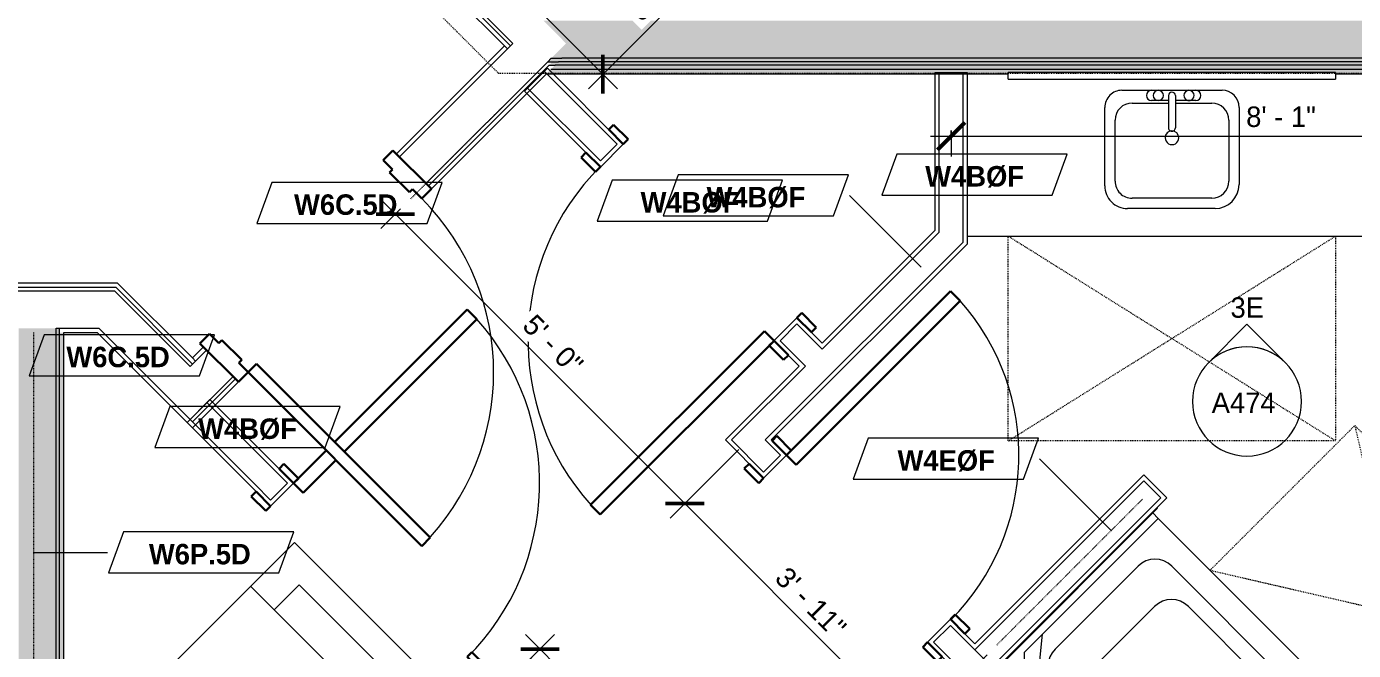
# Model space of a CAD drawing. Header units: inches. Extents: x -4010 to -1814, y 9846 to 12241.
# Drawn here: x -2514.2 to -2319.6, y 11594 to 11685.5 of the extents above; entities that cross this region are included whole.
import ezdxf

# ---------------------------------------------------------------- set-up
doc = ezdxf.new("R2010")
doc.units = ezdxf.units.IN
doc.header["$MEASUREMENT"] = 0
for name, pattern in [('Dash', [0.25, 0.125, -0.125]), ('Dash 3_32_', [0.1875, 0.09375, -0.09375]), ('Dash_2_', [0.25, 0.125, -0.125])]:
    doc.linetypes.add(name, pattern=pattern)
for name, color, linetype, lineweight in [('0-1', 7, 'Continuous', 5), ('0-2', 7, 'Continuous', 9), ('A-ANNO-DIMS', 211, 'Continuous', 9), ('A-ANNO-DIMS-32', 211, 'Continuous', 9), ('A-DETL-1', 90, 'Dash 3_32_', 18), ('A-DOOR-1', 7, 'Continuous', 9), ('A-DOOR-2', 10, 'Continuous', 30), ('A-DOOR-3', 31, 'Continuous', 9), ('A-DOOR-4', 31, 'Continuous', 30), ('A-DOOR-FRAM-2', 10, 'Continuous', 30), ('A-DOOR-FRAM-3', 31, 'Continuous', 30), ('A-GENM', 5, 'Continuous', 9), ('A-GENM-HDLN', 13, 'Dash', 9), ('A-WALL', 113, 'Continuous', 18), ('A-WALL-2', 250, 'Continuous', 18), ('A-WALL-3', 113, 'Continuous', 9), ('A-WALL-IDEN', 211, 'Continuous', 9), ('G-ANNO-SYMB-3', 111, 'Continuous', 9), ('G-ANNO-SYMB-4', 111, 'Dash_2_', 9), ('I-WALL-1', 21, 'Continuous', 18), ('I-WALL-2', 241, 'Continuous', 5), ('I-WALL-3', 7, 'Continuous', 9), ('I-WALL-4', 2, 'Continuous', 9), ('P-SANR-FIXT', 6, 'Continuous', 9), ('Q-CASE', 31, 'Continuous', 9)]:
    doc.layers.add(name, color=color, linetype=linetype, lineweight=lineweight)
doc.styles.add('Century Gothic', font='ufonts.com_century-gothic.ttf', dxfattribs={"height": 3})
doc.styles.add('Century Gothic_B_1', font='GOTHICB.TTF', dxfattribs={"height": 3})
doc.dimstyles.new('OD_1__HACK_2_1', dxfattribs={"dimscale": 12, "dimtxt": 3.132505, "dimasz": 0.333333, "dimexe": 0.25, "dimexo": 0.166667, "dimgap": 0.041667, "dimtad": 1, "dimdec": 4, "dimrnd": 0.0625, "dimzin": 3, "dimdsep": 46, "dimlunit": 4, "dimtxsty": 'Century Gothic', "dimblk1": 'OBLIQUE', "dimblk2": 'OBLIQUE', "dimsah": 1, "dimcen": 0.09, "dimdle": 0.25, "dimazin": 0, "dimtfac": 1, "dimtdec": 4, "dimtix": 1, "dimtmove": 0, "dimatfit": 3, "dimfxl": 1, "dimtvp": 1, "dimtfill": 1, "dimfrac": 2, "dimtolj": 1, "dimtzin": 0, "dimarcsym": 2})

# ---------------------------------------------------------------- blocks, each defined once
blk = doc.blocks.new('HOLLOW METAL - UNIT DOOR-2191978-UNIT PLANS - 1ST FLOOR')
at = {"layer": 'A-DOOR-1'}
blk.add_arc((18, 3.875), 36, 90, 180, dxfattribs=at)
at = {"layer": 'A-DOOR-2'}
for p, q in [((18, 39.875), (16.25, 39.875)), ((16.25, 39.875), (16.25, 3.875)), ((18, 3.875), (18, 39.875)), ((16.25, 3.875), (18, 3.875))]:
    blk.add_line(p, q, dxfattribs=at)
at = {"layer": 'A-DOOR-FRAM-2'}
for p, q in [((-18, 3.875), (-20, 3.875)), ((-20, 3.875), (-20, -4.125)), ((-18, 1.9375), (-18, 3.875)), ((18, 3.875), (18, 1.9375)), ((20, 3.875), (18, 3.875)), ((20, -4.125), (20, 3.875)), ((-17.375, 1.9375), (-18, 1.9375)), ((-17.375, -2.1875), (-17.375, 1.9375)), ((18, 1.9375), (17.375, 1.9375)), ((17.375, 1.9375), (17.375, -2.1875)), ((-18, -4.125), (-18, -2.1875)), ((-18, -2.1875), (-17.375, -2.1875)), ((17.375, -2.1875), (18, -2.1875)), ((18, -2.1875), (18, -4.125)), ((-20, -4.125), (-18, -4.125)), ((18, -4.125), (20, -4.125))]:
    blk.add_line(p, q, dxfattribs=at)
blk = doc.blocks.new('CTR - 1st Phase - Common Walls_rvt-1-UNIT PLANS - 1ST FLOOR')
at = {"layer": 'I-WALL-1'}
blk.add_hatch(color=256, dxfattribs=at).paths.add_polyline_path([(-2104.82, 11678.55), (-2104.82, 11679.18), (-2437.28, 11679.18), (-2437.91, 11678.55), (-2370.22, 11678.55), (-2370.22, 11678.74), (-2322.22, 11678.74), (-2322.22, 11678.55), (-2225.26, 11678.55)], flags=0)
at = {"layer": 'I-WALL-2'}
for points in [[(-2104.82, 11680.8), (-2104.82, 11686.3), (-2438.37, 11686.3), (-2435.06, 11682.99), (-2437.25, 11680.8), (-2225.26, 11680.8)], [(-2104.82, 11680.3), (-2104.82, 11680.8), (-2437.25, 11680.8), (-2437.75, 11680.3), (-2225.26, 11680.3)], [(-2104.82, 11679.8), (-2104.82, 11680.3), (-2437.04, 11680.3), (-2437.54, 11679.8), (-2225.26, 11679.8)], [(-2104.82, 11679.18), (-2104.82, 11679.8), (-2436.66, 11679.8), (-2437.28, 11679.18), (-2225.26, 11679.18)], [(-2515.31, 11284.29), (-2509.81, 11284.29), (-2509.81, 11641.24), (-2515.31, 11641.24), (-2515.31, 11342.82)], [(-2509.31, 11284.29), (-2509.31, 11641.24), (-2509.81, 11641.24), (-2509.81, 11284.29)], [(-2509.31, 11284.29), (-2508.69, 11284.29), (-2508.69, 11640.61), (-2509.31, 11640.61), (-2509.31, 11342.82)]]:
    blk.add_hatch(color=256, dxfattribs=at).paths.add_polyline_path(points, flags=0)
at = {"layer": 'A-WALL-2'}
for p, q in [((-2459.85, 11699.29), (-2443.64, 11683.08)), ((-2459.49, 11699.64), (-2443.28, 11683.43)), ((-2443.64, 11683.08), (-2443.19, 11682.64)), ((-2443.28, 11683.43), (-2442.84, 11682.99)), ((-2443.64, 11682.19), (-2459.49, 11666.34)), ((-2444.08, 11682.64), (-2443.64, 11682.19)), ((-2443.19, 11682.64), (-2443.64, 11682.19)), ((-2443.19, 11682.64), (-2443.64, 11682.19)), ((-2442.84, 11682.99), (-2443.19, 11682.64)), ((-2442.84, 11682.99), (-2443.19, 11682.64)), ((-2437.75, 11680.3), (-2455.6, 11662.45)), ((-2437.54, 11679.8), (-2455.25, 11662.09)), ((-2437.75, 11680.3), (-2437.25, 11680.8)), ((-2437.25, 11680.8), (-2437.75, 11680.3)), ((-2437.75, 11680.3), (-2437.04, 11680.3)), ((-2437.54, 11679.8), (-2436.66, 11679.8)), ((-2104.82, 11679.18), (-2437.28, 11679.18)), ((-2437.25, 11680.8), (-2435.66, 11680.8)), ((-2437.04, 11680.3), (-2436.16, 11680.3)), ((-2104.82, 11679.8), (-2436.66, 11679.8)), ((-2104.82, 11680.3), (-2436.16, 11680.3)), ((-2104.82, 11680.8), (-2435.66, 11680.8)), ((-2644.75, 11647.24), (-2510.43, 11647.24)), ((-2644.75, 11646.74), (-2509.93, 11646.74)), ((-2510.43, 11647.24), (-2501.77, 11647.24)), ((-2509.93, 11646.74), (-2509.05, 11646.74)), ((-2509.05, 11646.74), (-2501.27, 11646.74)), ((-2501.77, 11647.24), (-2501.06, 11647.24)), ((-2501.27, 11646.74), (-2490.62, 11636.09)), ((-2501.06, 11647.24), (-2490.27, 11636.44)), ((-2509.81, 11641.24), (-2509.31, 11641.24)), ((-2509.81, 11640.61), (-2509.81, 11641.24)), ((-2509.81, 11641.24), (-2509.31, 11641.24)), ((-2509.81, 11284.29), (-2509.81, 11640.61)), ((-2509.31, 11640.61), (-2509.31, 11641.24)), ((-2509.31, 11641.24), (-2504.43, 11641.24)), ((-2509.31, 11284.29), (-2509.31, 11640.61)), ((-2504.43, 11641.24), (-2503.55, 11641.24)), ((-2503.55, 11641.24), (-2494.51, 11632.2)), ((-2489.83, 11636), (-2490.27, 11636.44)), ((-2489.39, 11636.44), (-2489.83, 11636.89)), ((-2489.39, 11636.44), (-2489.83, 11636)), ((-2489.39, 11636.44), (-2489.83, 11636)), ((-2487.78, 11638.05), (-2489.39, 11636.44)), ((-2490.18, 11635.65), (-2490.62, 11636.09)), ((-2489.83, 11636), (-2490.18, 11635.65)), ((-2489.83, 11636), (-2490.18, 11635.65)), ((-2483.89, 11634.16), (-2490.18, 11627.87)), ((-2483.53, 11633.81), (-2489.83, 11627.52)), ((-2494.07, 11631.76), (-2494.51, 11632.2)), ((-2490.18, 11627.87), (-2494.07, 11631.76)), ((-2489.83, 11627.52), (-2490.18, 11627.87)), ((-2489.39, 11627.08), (-2489.83, 11627.52))]:
    blk.add_line(p, q, dxfattribs=at)
at = {"layer": 'I-WALL-3'}
for p, q in [((-2460.29, 11698.85), (-2444.08, 11682.64)), ((-2444.08, 11682.64), (-2459.93, 11666.78)), ((-2454.81, 11661.65), (-2437.91, 11678.55)), ((-2437.91, 11678.55), (-2370.22, 11678.55)), ((-2322.22, 11678.55), (-2104.82, 11678.55)), ((-2511.06, 11647.86), (-2644.75, 11647.86)), ((-2501.69, 11647.86), (-2511.06, 11647.86)), ((-2500.81, 11647.86), (-2501.69, 11647.86)), ((-2489.83, 11636.89), (-2500.81, 11647.86)), ((-2508.69, 11557.15), (-2508.69, 11640.61)), ((-2508.69, 11640.61), (-2503.81, 11640.61)), ((-2503.81, 11640.61), (-2494.95, 11631.76)), ((-2488.22, 11638.5), (-2489.83, 11636.89)), ((-2489.39, 11627.08), (-2483.09, 11633.37)), ((-2494.95, 11631.76), (-2489.83, 11626.63)), ((-2489.83, 11626.63), (-2489.39, 11627.08))]:
    blk.add_line(p, q, dxfattribs=at)
at = {"layer": '0-2', "rotation": 225.0000000000052}
blk.add_blockref('HOLLOW METAL - UNIT DOOR-2191978-UNIT PLANS - 1ST FLOOR', (-2471.69, 11650.25), dxfattribs=at)
blk = doc.blocks.new('SWING - SINGLE - FLUSH - 2-10 x 6-8 - PRIVACY-V109-UNIT PLANS - 1ST FLOOR')
at = {"layer": 'A-DOOR-3'}
blk.add_arc((17, -2.37), 34.07, 180, 266.6343, dxfattribs=at)
at = {"layer": 'A-DOOR-4'}
for p, q in [((15, -2.37), (15, -36.38)), ((17, -2.37), (15, -2.37)), ((17, -2.37), (17, -36.38)), ((17, -36.38), (15, -36.38))]:
    blk.add_line(p, q, dxfattribs=at)
at = {"layer": 'A-DOOR-FRAM-3'}
for p, q in [((-20, 2.38), (-20, 3.38)), ((-20, 3.38), (-17, 3.38)), ((-17, 2.38), (-20, 2.38)), ((-17, 3.38), (-17, 2.38)), ((17, 2.38), (17, 3.38)), ((17, 3.38), (20, 3.38)), ((20, 2.38), (17, 2.38)), ((20, 3.38), (20, 2.38)), ((-20, -2.37), (-17, -2.37)), ((-20, -3.37), (-20, -2.37)), ((-17, -3.37), (-20, -3.37)), ((-17, -2.37), (-17, -3.37)), ((17, -2.37), (20, -2.37)), ((17, -3.37), (17, -2.37)), ((20, -3.37), (17, -3.37)), ((20, -2.37), (20, -3.37))]:
    blk.add_line(p, q, dxfattribs=at)
blk = doc.blocks.new('M_Sink Vanity-Square - 500 x 440mm-1372835-UNIT PLANS - 1ST FLOOR')
at = {"layer": 'P-SANR-FIXT'}
for p, q in [((-5.72, 10.23), (7.14, 10.23)), ((-5.22, 8.73), (6.46, 8.73)), ((-9.22, -4.59), (-9.22, 6.73)), ((-7.72, -2.72), (-7.72, 6.23)), ((8.96, 6.23), (8.96, -2.72)), ((10.46, 6.91), (10.46, -4.59)), ((0.12, -6.33), (0.12, -1.59)), ((1.12, -6.33), (1.12, -1.59)), ((0.12, -5.22), (-5.22, -5.22)), ((-2.88, -5.59), (0.12, -5.59)), ((6.46, -5.22), (1.12, -5.22)), ((1.12, -5.59), (3.62, -5.59)), ((7.96, -7.09), (-6.72, -7.09)), ((3.62, -7.09), (-2.88, -7.09))]:
    blk.add_line(p, q, dxfattribs=at)
for centre, radius, start, end in [((-5.72, 6.73), 3.5, 90, 180), ((7.14, 6.91), 3.32, 360, 90), ((-5.22, 6.23), 2.5, 90, 180), ((6.46, 6.23), 2.5, 360, 90), ((0.62, -0.13), 1, 360, 180), ((0.62, -0.13), 1, 180, 0), ((0.62, -1.59), 0.5, 360, 180), ((-5.22, -2.72), 2.5, 180, 270), ((6.46, -2.72), 2.5, 270, 360), ((-6.72, -4.59), 2.5, 180, 270), ((-2.88, -6.34), 0.75, 90, 270), ((-1.88, -6.34), 0.75, 360, 180), ((2.62, -6.34), 0.75, 0, 180), ((3.62, -6.34), 0.75, 270, 90), ((7.96, -4.59), 2.5, 270, 0), ((-1.88, -6.34), 0.75, 180, 0), ((0.62, -6.33), 0.5, 180, 0), ((2.62, -6.34), 0.75, 180, 0)]:
    blk.add_arc(centre, radius, start, end, dxfattribs=at)
blk = doc.blocks.new('Bath Vanity - Bath Vanity 60_-3668790-UNIT PLANS - 1ST FLOOR')
at = {"layer": 'Q-CASE'}
for p, q in [((30.74, 24), (-29.26, 24)), ((-29.26, 24), (-29.26, 0.19))]:
    blk.add_line(p, q, dxfattribs=at)
blk = doc.blocks.new('BATHROOM MIRROR - BATHROOM MIRROR 48_-3124766-UNIT PLANS - 1ST FLOOR')
at = {"layer": 'Q-CASE'}
for p, q in [((24.74, 24), (-23.26, 24)), ((-23.26, 23), (-23.26, 24)), ((24.74, 24), (24.74, 23)), ((-23.26, 23), (24.74, 23))]:
    blk.add_line(p, q, dxfattribs=at)
blk = doc.blocks.new('CTS6032CP - CTS6032CP-3806650-UNIT PLANS - 1ST FLOOR')
at = {"layer": 'P-SANR-FIXT'}
for p, q in [((0.12, 33), (0, 33)), ((0, 0), (0, 33)), ((0.12, 0.12), (0.12, 33)), ((0.12, 32), (1.25, 32)), ((58.75, 32), (1.25, 32)), ((1.25, 4.25), (1.25, 32)), ((58.75, 32), (59.88, 32)), ((58.75, 32), (58.75, 4.31)), ((60, 33), (59.88, 33)), ((59.88, 33), (59.88, 0.12)), ((60, 33), (60, 0)), ((7.6, 28.46), (53.48, 28.46)), ((52.5, 26), (13.5, 26)), ((4.1, 7.77), (4.1, 24.96)), ((56.98, 24.96), (56.98, 7.77)), ((10, 22.5), (10, 8.75)), ((56, 8.75), (56, 22.5)), ((4.31, 4.25), (1.25, 8.02)), ((58.75, 7.23), (55.94, 4.25)), ((4.25, 1.25), (1.25, 4.25)), ((22.5, 4.25), (4.31, 4.25)), ((53.48, 4.27), (7.6, 4.27)), ((13.5, 5.25), (52.5, 5.25)), ((22.5, 1.25), (22.5, 4.25)), ((37.5, 4.25), (37.5, 1.25)), ((55.94, 4.25), (37.5, 4.25)), ((58.75, 4.31), (55.69, 1.25)), ((37.5, 3.25), (22.5, 3.25)), ((22.5, 2.25), (37.5, 2.25)), ((60, 0), (0, 0)), ((59.88, 0.12), (0.12, 0.12)), ((55.69, 1.25), (4.25, 1.25))]:
    blk.add_line(p, q, dxfattribs=at)
for centre, radius, start, end in [((7.6, 24.96), 3.5, 90, 180), ((53.48, 24.96), 3.5, 360, 90), ((13.5, 22.5), 3.5, 90, 180), ((52.5, 22.5), 3.5, 360, 90), ((52, 16.25), 1.63, 0, 180), ((52, 16.25), 1.63, 180, 360), ((13.5, 8.75), 3.5, 180, 270), ((52.5, 8.75), 3.5, 270, 0), ((7.6, 7.77), 3.5, 180, 270), ((53.48, 7.77), 3.5, 270, 0)]:
    blk.add_arc(centre, radius, start, end, dxfattribs=at)
blk = doc.blocks.new('ADA Clearances - 30_x48_-V111-UNIT PLANS - 1ST FLOOR')
at = {"layer": 'A-GENM-HDLN'}
for p, q in [((-15, 24), (15, -24)), ((-15, 24), (15, 24)), ((15, 24), (-14.92, -23.87)), ((15, 24), (15, -24)), ((15, -24), (-14, -24))]:
    blk.add_line(p, q, dxfattribs=at)
blk = doc.blocks.new('SWING - SINGLE - FLUSH - 3-0 x 6-8 - PASSAGE-3208263-UNIT PLANS - 1ST FLOOR')
at = {"layer": 'A-DOOR-3'}
blk.add_arc((18, -2.37), 36.07, 180, 266.8211, dxfattribs=at)
at = {"layer": 'A-DOOR-4'}
for p, q in [((16, -2.37), (16, -38.39)), ((18, -2.37), (16, -2.37)), ((18, -2.37), (18, -38.39)), ((18, -38.39), (16, -38.39))]:
    blk.add_line(p, q, dxfattribs=at)
at = {"layer": 'A-DOOR-FRAM-3'}
for p, q in [((-21, 2.38), (-21, 3.38)), ((-21, 3.38), (-18, 3.38)), ((-18, 2.38), (-21, 2.38)), ((-18, 3.38), (-18, 2.38)), ((18, 2.38), (18, 3.38)), ((18, 3.38), (21, 3.38)), ((21, 2.38), (18, 2.38)), ((21, 3.38), (21, 2.38)), ((-21, -2.37), (-18, -2.37)), ((-21, -3.37), (-21, -2.37)), ((-18, -3.37), (-21, -3.37)), ((-18, -2.37), (-18, -3.37)), ((18, -2.37), (21, -2.37)), ((18, -3.37), (18, -2.37)), ((21, -3.37), (18, -3.37)), ((21, -2.37), (21, -3.37))]:
    blk.add_line(p, q, dxfattribs=at)
blk = doc.blocks.new('SWING - SINGLE - FLUSH - 3-0 x 6-8 - PASSAGE-V147-UNIT PLANS - 1ST FLOOR')
at = {"layer": 'A-DOOR-3'}
blk.add_arc((18, -2.37), 36.07, 180, 266.8211, dxfattribs=at)
at = {"layer": 'A-DOOR-4'}
for p, q in [((16, -2.37), (16, -9.15)), ((18, -2.37), (16, -2.37)), ((18, -2.37), (18, -9.15)), ((16, -10.9), (16, -38.39)), ((18, -10.9), (18, -38.39)), ((18, -38.39), (16, -38.39))]:
    blk.add_line(p, q, dxfattribs=at)
at = {"layer": 'A-DOOR-FRAM-3'}
for p, q in [((-21, 2.38), (-21, 3.38)), ((-21, 3.38), (-18, 3.38)), ((-18, 2.38), (-21, 2.38)), ((-18, 3.38), (-18, 2.38)), ((18, 2.38), (18, 3.38)), ((18, 3.38), (21, 3.38)), ((21, 2.38), (18, 2.38)), ((21, 3.38), (21, 2.38)), ((-21, -2.37), (-18, -2.37)), ((-21, -3.37), (-21, -2.37)), ((-18, -3.37), (-21, -3.37)), ((-18, -2.37), (-18, -3.37)), ((18, -2.37), (21, -2.37)), ((18, -3.37), (18, -2.37)), ((21, -3.37), (18, -3.37)), ((21, -2.37), (21, -3.37))]:
    blk.add_line(p, q, dxfattribs=at)
blk = doc.blocks.new('Stacked Washer and Dryer - 26_x25_ - Private-1352637-UNIT PLANS - 1ST FLOOR')
at = {"layer": 'P-SANR-FIXT'}
for p, q in [((0, 13.625), (32.4375, 13.625)), ((0, 13.625), (0, -13.625)), ((23.34375, 13.625), (23.34375, -13.625)), ((32.4375, 13.625), (32.4375, -13.625)), ((23.34375, 8.75), (28.53125, 8.75)), ((28.53125, 8.75), (28.53125, -8.75)), ((28.53125, -8.75), (23.34375, -8.75)), ((32.4375, -13.625), (0, -13.625))]:
    blk.add_line(p, q, dxfattribs=at)
blk = doc.blocks.new('ADA Clearances - 30_x48_-V157-UNIT PLANS - 1ST FLOOR')
at = {"layer": 'A-GENM-HDLN'}
for p, q in [((15, 24), (-15, -24)), ((-15, 24), (15, -24)), ((-15, -24), (-15, 24)), ((-15, 24), (15, 24)), ((15, -24), (-15, -24))]:
    blk.add_line(p, q, dxfattribs=at)
blk = doc.blocks.new('Elevation - Filled Arrow-152140-UNIT PLANS - 1ST FLOOR')
at = {"layer": 'G-ANNO-SYMB-3'}
for start, end in [(360, 180), (180, 360)]:
    blk.add_arc((0, 0), 0.25, start, end, dxfattribs=at)
blk = doc.blocks.new('Elevation - Filled Arrow-151867-UNIT PLANS - 1ST FLOOR')
at = {"layer": 'G-ANNO-SYMB-3'}
for p, q in [((0, 0.3536), (-0.1768, 0.1768)), ((0.1768, 0.1768), (0, 0.3536))]:
    blk.add_line(p, q, dxfattribs=at)
blk.add_arc((0, 0), 0.25, 45, 135, dxfattribs=at)
blk = doc.blocks.new('DIMBLOCK264-UNIT PLANS - 1ST FLOOR')
at = {"layer": 'A-ANNO-DIMS-32'}
for p, q in [((-2373.33, 11593.4), (-2386.54, 11580.19)), ((-2384.42, 11582.31), (-2373.33, 11593.4)), ((-2335.63, 11533.52), (-2384.42, 11582.31)), ((-2329.84, 11543.55), (-2339.88, 11533.52)), ((-2337.75, 11535.64), (-2329.84, 11543.55))]:
    blk.add_line(p, q, dxfattribs=at)
at = {"layer": 'A-ANNO-DIMS-32', "lineweight": 50}
for p, q in [((-2384.42, 11582.31), (-2387.25, 11582.31)), ((-2384.42, 11582.31), (-2381.59, 11582.31)), ((-2337.75, 11535.64), (-2340.58, 11535.64)), ((-2337.75, 11535.64), (-2334.93, 11535.64))]:
    blk.add_line(p, q, dxfattribs=at)
at = {"layer": 'A-ANNO-DIMS-32', "color": 0, "insert": (-2361.73, 11565.75), "char_height": 3, "width": 12.5897, "attachment_point": 1, "rotation": 315, "line_spacing_factor": 0.984502, "style": 'Century Gothic', "bg_fill": 3, "box_fill_scale": 1.25, "bg_fill_color": 256, "bg_fill_true_color": 13158600, "bg_fill_transparency": 0}
blk.add_mtext('5\' - 6"', dxfattribs=at)
blk = doc.blocks.new('_Oblique')
at = {"color": 0, "linetype": 'ByBlock', "lineweight": -2}
blk.add_line((-0.5, -0.5), (0.5, 0.5), dxfattribs=at)
blk = doc.blocks.new('DIMBLOCK265-UNIT PLANS - 1ST FLOOR')
at = {"layer": 'A-ANNO-DIMS-32'}
for p, q in [((-2409.75, 11623.45), (-2419.78, 11613.42)), ((-2417.66, 11615.54), (-2409.75, 11623.45)), ((-2384.42, 11582.31), (-2417.66, 11615.54)), ((-2373.33, 11593.4), (-2386.54, 11580.19)), ((-2384.42, 11582.31), (-2373.33, 11593.4))]:
    blk.add_line(p, q, dxfattribs=at)
at = {"layer": 'A-ANNO-DIMS-32', "lineweight": 50}
for p, q in [((-2417.66, 11615.54), (-2420.49, 11615.54)), ((-2417.66, 11615.54), (-2414.83, 11615.54)), ((-2384.42, 11582.31), (-2387.25, 11582.31)), ((-2384.42, 11582.31), (-2381.59, 11582.31))]:
    blk.add_line(p, q, dxfattribs=at)
at = {"layer": 'A-ANNO-DIMS-32', "color": 0, "insert": (-2402.5, 11606.53), "char_height": 3, "width": 15.394, "attachment_point": 1, "rotation": 315, "line_spacing_factor": 0.984502, "style": 'Century Gothic', "bg_fill": 3, "box_fill_scale": 1.25, "bg_fill_color": 256, "bg_fill_true_color": 13158600, "bg_fill_transparency": 0}
blk.add_mtext('3\' - 11"', dxfattribs=at)
blk = doc.blocks.new('DIMBLOCK266-UNIT PLANS - 1ST FLOOR')
at = {"layer": 'A-ANNO-DIMS-32'}
for p, q in [((-2417.66, 11615.54), (-2462.21, 11660.09)), ((-2459.33, 11658.73), (-2462.21, 11655.85)), ((-2460.08, 11657.97), (-2459.33, 11658.73)), ((-2409.75, 11623.45), (-2419.78, 11613.42)), ((-2417.66, 11615.54), (-2409.75, 11623.45))]:
    blk.add_line(p, q, dxfattribs=at)
at = {"layer": 'A-ANNO-DIMS-32', "lineweight": 50}
for p, q in [((-2460.08, 11657.97), (-2462.91, 11657.97)), ((-2460.08, 11657.97), (-2457.26, 11657.97)), ((-2417.66, 11615.54), (-2420.49, 11615.54)), ((-2417.66, 11615.54), (-2414.83, 11615.54))]:
    blk.add_line(p, q, dxfattribs=at)
at = {"layer": 'A-ANNO-DIMS-32', "color": 0, "insert": (-2439.51, 11643.54), "char_height": 3, "width": 12.5897, "attachment_point": 1, "rotation": 315, "line_spacing_factor": 0.984502, "style": 'Century Gothic', "bg_fill": 3, "box_fill_scale": 1.25, "bg_fill_color": 256, "bg_fill_true_color": 13158600, "bg_fill_transparency": 0}
blk.add_mtext('5\' - 0"', dxfattribs=at)
blk = doc.blocks.new('DIMBLOCK267-UNIT PLANS - 1ST FLOOR')
at = {"layer": 'A-ANNO-DIMS-32', "lineweight": 50}
for p, q in [((-2378.6, 11669.39), (-2376.6, 11671.39)), ((-2281.6, 11669.39), (-2279.6, 11671.39)), ((-2378.6, 11669.39), (-2380.6, 11667.39)), ((-2281.6, 11669.39), (-2283.6, 11667.39))]:
    blk.add_line(p, q, dxfattribs=at)
at = {"layer": 'A-ANNO-DIMS-32'}
for p, q in [((-2378.6, 11670.22), (-2378.6, 11666.39)), ((-2378.6, 11669.39), (-2378.6, 11670.22)), ((-2281.6, 11670.22), (-2281.6, 11666.39)), ((-2281.6, 11669.39), (-2281.6, 11670.22)), ((-2381.6, 11669.39), (-2281.6, 11669.39))]:
    blk.add_line(p, q, dxfattribs=at)
at = {"layer": 'A-ANNO-DIMS-32', "color": 0, "insert": (-2335.34, 11673.74), "char_height": 3, "width": 12.5897, "attachment_point": 1, "line_spacing_factor": 0.984502, "style": 'Century Gothic', "bg_fill": 3, "box_fill_scale": 1.25, "bg_fill_color": 256, "bg_fill_true_color": 13158600, "bg_fill_transparency": 0}
blk.add_mtext('8\' - 1"', dxfattribs=at)
blk = doc.blocks.new('DIMBLOCK315-UNIT PLANS - 1ST FLOOR')
at = {"layer": 'A-ANNO-DIMS-32'}
for p, q in [((-2411.95, 11712.93), (-2401.44, 11702.43)), ((-2403.57, 11704.55), (-2411.95, 11712.93)), ((-2431.77, 11676.34), (-2403.57, 11704.55)), ((-2438.74, 11687.55), (-2427.53, 11676.34)), ((-2429.65, 11678.46), (-2438.74, 11687.55))]:
    blk.add_line(p, q, dxfattribs=at)
at = {"layer": 'A-ANNO-DIMS-32', "lineweight": 50}
for p, q in [((-2403.57, 11704.55), (-2403.57, 11707.38)), ((-2403.57, 11704.55), (-2403.57, 11701.72)), ((-2429.65, 11678.46), (-2429.65, 11681.29)), ((-2429.65, 11678.46), (-2429.65, 11675.64))]:
    blk.add_line(p, q, dxfattribs=at)
at = {"layer": 'A-ANNO-DIMS-32', "color": 0, "insert": (-2426.1, 11688.16), "char_height": 3, "width": 21.7784, "attachment_point": 1, "rotation": 45, "line_spacing_factor": 0.984502, "style": 'Century Gothic', "bg_fill": 3, "box_fill_scale": 1.25, "bg_fill_color": 256, "bg_fill_true_color": 13158600, "bg_fill_transparency": 0}
blk.add_mtext('3\' - 0 7/8"', dxfattribs=at)
blk = doc.blocks.new('DIMBLOCK324-UNIT PLANS - 1ST FLOOR')
at = {"layer": 'A-ANNO-DIMS-32'}
for p, q in [((-2445.05, 11588.04), (-2436.76, 11596.34)), ((-2441, 11596.34), (-2406.35, 11561.69)), ((-2438.88, 11594.22), (-2445.05, 11588.04)), ((-2414.65, 11557.64), (-2406.35, 11565.94)), ((-2408.47, 11563.81), (-2414.65, 11557.64))]:
    blk.add_line(p, q, dxfattribs=at)
at = {"layer": 'A-ANNO-DIMS-32', "lineweight": 50}
for p, q in [((-2438.88, 11594.22), (-2441.7, 11594.22)), ((-2438.88, 11594.22), (-2436.05, 11594.22)), ((-2408.47, 11563.81), (-2411.3, 11563.81)), ((-2408.47, 11563.81), (-2405.64, 11563.81))]:
    blk.add_line(p, q, dxfattribs=at)
at = {"layer": 'A-ANNO-DIMS-32', "color": 0, "insert": (-2424.31, 11585.8), "char_height": 3, "width": 12.5897, "attachment_point": 1, "rotation": 315, "line_spacing_factor": 0.984502, "style": 'Century Gothic', "bg_fill": 3, "box_fill_scale": 1.25, "bg_fill_color": 256, "bg_fill_true_color": 13158600, "bg_fill_transparency": 0}
blk.add_mtext('3\' - 7"', dxfattribs=at)
blk = doc.blocks.new('Wall Tag - Arch Wall-3956453-UNIT PLANS - 1ST FLOOR')
at = {"layer": 'A-WALL-IDEN'}
for p, q in [((-0.3561, 0.0937), (-0.4244, -0.0937)), ((0.4244, 0.0937), (-0.3561, 0.0937)), ((0.3561, -0.0937), (0.4244, 0.0937)), ((-0.4244, -0.0937), (0.3561, -0.0937))]:
    blk.add_line(p, q, dxfattribs=at)

msp = doc.modelspace()

# ---------------------------------------------------------------- linework, layer by layer
at = {"layer": 'A-DETL-1'}
for p, q in [((-2444.51464, 11673.53722), (-2457.91237, 11660.13948)), ((-2513.12374, 11640.6144), (-2513.12374, 11286.6144)), ((-2350.51592, 11616.21508), (-2371.91464, 11594.81636))]:
    msp.add_line(p, q, dxfattribs=at)
at = {"layer": 'A-WALL'}
for p, q in [((-2427.55135, 11668.23054), (-2438.24439, 11678.92358)), ((-2380.34569, 11655.32823), (-2380.34569, 11678.66386)), ((-2376.84569, 11653.87848), (-2376.84569, 11678.66386)), ((-2440.71927, 11676.44871), (-2430.02622, 11665.75566)), ((-2430.02622, 11665.75566), (-2427.55135, 11668.23054)), ((-2376.84569, 11653.87848), (-2405.85861, 11624.86556)), ((-2380.34569, 11655.32823), (-2397.49736, 11638.17655)), ((-2401.21162, 11641.89081), (-2403.68649, 11639.41593)), ((-2397.49736, 11638.17655), (-2401.21162, 11641.89081)), ((-2403.68649, 11639.41593), (-2399.97224, 11635.70168)), ((-2399.97224, 11635.70168), (-2410.80836, 11624.86556)), ((-2478.20622, 11620.84563), (-2487.70622, 11630.34563)), ((-2480.6811, 11618.37076), (-2490.1811, 11627.87076)), ((-2410.80836, 11624.86556), (-2406.09479, 11620.15199)), ((-2403.61992, 11622.62686), (-2405.85861, 11624.86556)), ((-2475.8974, 11618.53681), (-2478.20622, 11620.84563)), ((-2406.09479, 11620.15199), (-2403.61992, 11622.62686)), ((-2375.09947, 11594.10641), (-2350.35073, 11618.85515)), ((-2347.87586, 11616.38027), (-2350.35073, 11618.85515)), ((-2480.6811, 11618.37076), (-2478.37228, 11616.06194)), ((-2478.37228, 11616.06194), (-2475.8974, 11618.53681)), ((-2372.62459, 11591.63154), (-2347.87586, 11616.38027)), ((-2378.6944, 11597.70135), (-2381.16928, 11595.22647)), ((-2329.13753, 11548.14447), (-2378.6944, 11597.70135)), ((-2381.16928, 11595.22647), (-2325.60199, 11539.65919))]:
    msp.add_line(p, q, dxfattribs=at)
at = {"layer": 'A-WALL-3'}
for p, q in [((-2437.80245, 11679.36552), (-2441.16121, 11676.00676)), ((-2426.66746, 11668.23054), (-2437.80245, 11679.36552)), ((-2380.97069, 11678.66386), (-2380.97069, 11655.58711)), ((-2376.22069, 11678.66386), (-2380.97069, 11678.66386)), ((-2376.22069, 11653.6196), (-2376.22069, 11678.66386)), ((-2441.16121, 11676.00676), (-2430.02622, 11664.87178)), ((-2430.02622, 11664.87178), (-2426.66746, 11668.23054)), ((-2380.97069, 11655.58711), (-2397.49736, 11639.06043)), ((-2404.97473, 11624.86556), (-2376.22069, 11653.6196)), ((-2401.21162, 11642.77469), (-2404.57038, 11639.41593)), ((-2397.49736, 11639.06043), (-2401.21162, 11642.77469)), ((-2404.57038, 11639.41593), (-2400.85612, 11635.70168)), ((-2400.85612, 11635.70168), (-2411.69224, 11624.86556)), ((-2487.26428, 11630.78757), (-2490.62304, 11627.42882)), ((-2477.76428, 11621.28757), (-2487.26428, 11630.78757)), ((-2490.62304, 11627.42882), (-2481.12304, 11617.92882)), ((-2411.69224, 11624.86556), (-2406.09479, 11619.2681)), ((-2402.73604, 11622.62686), (-2404.97473, 11624.86556)), ((-2475.01352, 11618.53681), (-2477.76428, 11621.28757)), ((-2406.09479, 11619.2681), (-2402.73604, 11622.62686)), ((-2481.12304, 11617.92882), (-2478.37228, 11615.17806)), ((-2478.37228, 11615.17806), (-2475.01352, 11618.53681)), ((-2378.6944, 11598.58523), (-2382.05316, 11595.22647)), ((-2375.09947, 11594.99029), (-2378.6944, 11598.58523)), ((-2382.05316, 11595.22647), (-2325.60199, 11538.7753))]:
    msp.add_line(p, q, dxfattribs=at)
at = {"layer": 'A-WALL-IDEN'}
for p, q in [((-2382.99933, 11650.19971), (-2393.51053, 11660.71091)), ((-2355.11677, 11611.61423), (-2365.62797, 11622.12543)), ((-2513.12374, 11608.39337), (-2502.28058, 11608.39337))]:
    msp.add_line(p, q, dxfattribs=at)
at = {"layer": 'G-ANNO-SYMB-4'}
for p, q in [((-2444.9084, 11678.5519), (-2495.99166, 11729.63516)), ((-2064.07199, 11678.5519), (-2444.9084, 11678.5519))]:
    msp.add_line(p, q, dxfattribs=at)
at = {"layer": 'I-WALL-4'}
for p, q in [((-2350.35073, 11619.73903), (-2375.09947, 11594.99029)), ((-2346.99197, 11616.38027), (-2350.35073, 11619.73903)), ((-2348.40619, 11614.96606), (-2346.99197, 11616.38027))]:
    msp.add_line(p, q, dxfattribs=at)

# ---------------------------------------------------------------- block references
at = {"layer": '0-1'}
msp.add_blockref('CTR - 1st Phase - Common Walls_rvt-1-UNIT PLANS - 1ST FLOOR', (0, 0), dxfattribs=at)
at = {"layer": 'A-DOOR-3'}
for name, p, rotation in [('SWING - SINGLE - FLUSH - 3-0 x 6-8 - PASSAGE-3208263-UNIT PLANS - 1ST FLOOR', (-2415.61892, 11653.82323), 314.9999999999305), ('SWING - SINGLE - FLUSH - 2-10 x 6-8 - PRIVACY-V109-UNIT PLANS - 1ST FLOOR', (-2392.3946, 11608.92667), 134.9999999999305), ('SWING - SINGLE - FLUSH - 3-0 x 6-8 - PASSAGE-V147-UNIT PLANS - 1ST FLOOR', (-2463.96497, 11604.12951), 134.9999999999737)]:
    msp.add_blockref(name, p, dxfattribs=dict(at, rotation=rotation))
at = {"layer": 'A-GENM'}
for name, p, rotation in [('ADA Clearances - 30_x48_-V157-UNIT PLANS - 1ST FLOOR', (-2346.22069, 11639.7394), 89.99999999982086), ('ADA Clearances - 30_x48_-V111-UNIT PLANS - 1ST FLOOR', (-2313.05085, 11599.40971), 44.99999999990884)]:
    msp.add_blockref(name, p, dxfattribs=dict(at, rotation=rotation))
at = {"layer": 'A-WALL-IDEN', "xscale": 31.99999999999999, "yscale": 31.99999999999999, "zscale": 31.99999999999999}
for p in [(-2500.18623, 11637.28473), (-2481.77676, 11626.7751), (-2488.54888, 11608.39337)]:
    msp.add_blockref('Wall Tag - Arch Wall-3956453-UNIT PLANS - 1ST FLOOR', p, dxfattribs=at)
at = {"layer": 'G-ANNO-SYMB-3', "xscale": 31.99999999999999, "yscale": 31.99999999999999, "zscale": 31.99999999999999}
for name in ['Elevation - Filled Arrow-151867-UNIT PLANS - 1ST FLOOR', 'Elevation - Filled Arrow-152140-UNIT PLANS - 1ST FLOOR']:
    msp.add_blockref(name, (-2335.2199, 11630.51752), dxfattribs=at)
at = {"layer": 'P-SANR-FIXT'}
for name, p, rotation in [('M_Sink Vanity-Square - 500 x 440mm-1372835-UNIT PLANS - 1ST FLOOR', (-2345.603, 11669.02206), 180), ('CTS6032CP - CTS6032CP-3806650-UNIT PLANS - 1ST FLOOR', (-2371.74071, 11591.63154), 314.999999999778), ('Stacked Washer and Dryer - 26_x25_ - Private-1352637-UNIT PLANS - 1ST FLOOR', (-2488.17932, 11577.29085), 45.00000000003062)]:
    msp.add_blockref(name, p, dxfattribs=dict(at, rotation=rotation))
at = {"layer": 'Q-CASE', "rotation": 180}
msp.add_blockref('Bath Vanity - Bath Vanity 60_-3668790-UNIT PLANS - 1ST FLOOR', (-2345.48298, 11678.7394), dxfattribs=at)
at = {"layer": 'Q-CASE'}
msp.add_blockref('BATHROOM MIRROR - BATHROOM MIRROR 48_-3124766-UNIT PLANS - 1ST FLOOR', (-2346.95839, 11654.7394), dxfattribs=at)

# ---------------------------------------------------------------- texts
at = {"layer": 'A-WALL-IDEN', "char_height": 3, "attachment_point": 1, "style": 'Century Gothic_B_1'}
for s, insert, width in [('W4BØF', (-2382.39359, 11665.01426), 17.372), ('W6C.5D', (-2508.32184, 11638.53227), 19.594), ('W4BØF', (-2488.99268, 11628.02263), 17.372), ('W6P.5D', (-2496.22464, 11609.64091), 18.483)]:
    msp.add_mtext(s, dxfattribs=dict(at, insert=insert, width=width))
at = {"layer": 'G-ANNO-SYMB-3', "char_height": 3, "attachment_point": 1, "style": 'Century Gothic'}
for s, insert, width in [('3E', (-2337.63424, 11645.78287), 5.555), ('A474', (-2340.39584, 11631.82395), 12.221)]:
    msp.add_mtext(s, dxfattribs=dict(at, insert=insert, width=width))

# ---------------------------------------------------------------- next in the draw order: dimensions: what is measured, and where the dimension line sits
at = {"layer": 'A-ANNO-DIMS'}
for base, p1, p2, angle, override, picture, middle in [((-2403.56574, 11704.55036), (-2440.15329, 11688.96411), (-2413.35929, 11714.3439), 45, {"dimpost": '<>', "dimfxl": 36.905993}, 'DIMBLOCK315-UNIT PLANS - 1ST FLOOR', (-2418.19429, 11693.09201)), ((-2384.42333, 11582.30768), (-2328.43042, 11544.96249), (-2371.91464, 11594.81636), 315, {"dimpost": '<>', "dimfxl": 66.153505}, 'DIMBLOCK264-UNIT PLANS - 1ST FLOOR', (-2359.62123, 11560.44072))]:
    dim = msp.add_linear_dim(base=base, p1=p1, p2=p2, angle=angle, dimstyle='OD_1__HACK_2_1', override=override, dxfattribs=at)
    dim.commit()
    dim.dimension.update_dxf_attribs({"geometry": picture, "text_midpoint": middle})
dim = msp.add_linear_dim(base=(-2281.59569, 11669.39088), p1=(-2378.59569, 11672.21931), p2=(-2281.59569, 11672.21931), dimstyle='OD_1__HACK_2_1', override={"dimpost": '<>', "dimfxl": 97}, dxfattribs=at)
dim.commit()
dim.dimension.update_dxf_attribs({"geometry": 'DIMBLOCK267-UNIT PLANS - 1ST FLOOR', "text_midpoint": (-2330.09569, 11671.46634)})

# ---------------------------------------------------------------- next in the draw order: block references
at = {"layer": 'A-WALL-IDEN', "xscale": 31.99999999999999, "yscale": 31.99999999999999, "zscale": 31.99999999999999}
msp.add_blockref('Wall Tag - Arch Wall-3956453-UNIT PLANS - 1ST FLOOR', (-2375.17767, 11663.76673), dxfattribs=at)

# ---------------------------------------------------------------- next in the draw order: dimensions: what is measured, and where the dimension line sits
at = {"layer": 'A-ANNO-DIMS'}
dim = msp.add_linear_dim(base=(-2417.65735, 11615.54169), p1=(-2371.91464, 11594.81636), p2=(-2408.33349, 11624.86556), angle=315, dimstyle='OD_1__HACK_2_1', override={"dimpost": '<>', "dimfxl": 47.215318}, dxfattribs=at)
dim.commit()
dim.dimension.update_dxf_attribs({"geometry": 'DIMBLOCK265-UNIT PLANS - 1ST FLOOR', "text_midpoint": (-2399.57277, 11600.39226)})

# ---------------------------------------------------------------- next in the draw order: block references
at = {"layer": 'A-WALL-IDEN', "xscale": 31.99999999999999, "yscale": 31.99999999999999, "zscale": 31.99999999999999}
msp.add_blockref('Wall Tag - Arch Wall-3956453-UNIT PLANS - 1ST FLOOR', (-2379.35968, 11622.12543), dxfattribs=at)

# ---------------------------------------------------------------- next in the draw order: texts
at = {"layer": 'A-WALL-IDEN', "insert": (-2386.45591, 11623.37296), "char_height": 3, "width": 17.069, "attachment_point": 1, "style": 'Century Gothic_B_1'}
msp.add_mtext('W4EØF', dxfattribs=at)

# ---------------------------------------------------------------- next in the draw order: dimensions: what is measured, and where the dimension line sits
at = {"layer": 'A-ANNO-DIMS'}
for base, p1, p2, override, picture, middle in [((-2460.08375, 11657.9681), (-2408.33349, 11624.86556), (-2457.91237, 11660.13948), {"dimpost": '<>', "dimfxl": 60.846659}, 'DIMBLOCK266-UNIT PLANS - 1ST FLOOR', (-2437.40298, 11638.22247)), ((-2408.47098, 11563.81373), (-2446.46568, 11586.63021), (-2416.06009, 11556.22462), {"dimpost": '<>', "dimfxl": 43}, 'DIMBLOCK324-UNIT PLANS - 1ST FLOOR', (-2422.2062, 11580.4841))]:
    dim = msp.add_linear_dim(base=base, p1=p1, p2=p2, angle=315, dimstyle='OD_1__HACK_2_1', override=override, dxfattribs=at)
    dim.commit()
    dim.dimension.update_dxf_attribs({"geometry": picture, "text_midpoint": middle})

# ---------------------------------------------------------------- next in the draw order: block references
at = {"layer": 'A-WALL-IDEN', "xscale": 31.99999999999999, "yscale": 31.99999999999999, "zscale": 31.99999999999999}
for p in [(-2407.24223, 11660.71091), (-2466.80645, 11659.61475), (-2416.91238, 11659.9505)]:
    msp.add_blockref('Wall Tag - Arch Wall-3956453-UNIT PLANS - 1ST FLOOR', p, dxfattribs=at)

# ---------------------------------------------------------------- next in the draw order: texts
at = {"layer": 'A-WALL-IDEN', "char_height": 3, "attachment_point": 1, "style": 'Century Gothic_B_1'}
for s, insert, width in [('W4BØF', (-2414.45815, 11661.95844), 17.372), ('W6C.5D', (-2474.94205, 11660.86228), 19.594), ('W4BØF', (-2424.1283, 11661.19804), 17.372)]:
    msp.add_mtext(s, dxfattribs=dict(at, insert=insert, width=width))

doc.saveas('drawing.dxf')
